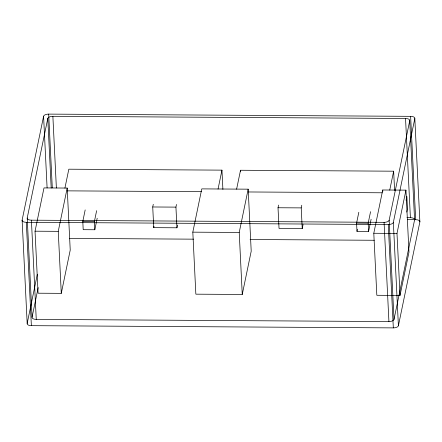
<?xml version="1.0" encoding="UTF-8"?>
<svg xmlns="http://www.w3.org/2000/svg" width="442" height="442" viewBox="0 0 442 442"><rect width="100%" height="100%" fill="white"/><g stroke="black" fill="none" stroke-linecap="round" stroke-linejoin="round"><path stroke-width="0.66" d="M22.122 220.122L43.592 116.252A4.669 2.155 -2.8 0 1 48.681 114.113L410.629 116.334A4.669 2.155 -2.8 0 1 414.823 118.528L419.878 221.878L398.408 325.748A4.669 2.155 -2.8 0 1 393.319 327.887L31.371 325.666A4.669 2.155 -2.8 0 1 27.177 323.472L22.122 220.122A4.669 2.155 -2.8 0 0 26.316 222.309L388.264 224.53A4.669 2.155 -2.8 0 0 393.352 222.398L414.823 118.528M27.211 217.983L47.786 118.445A4.669 2.155 -2.8 0 1 52.874 116.307L405.541 118.473A4.669 2.155 -2.8 0 1 409.734 120.666L414.59 219.884L394.01 319.422A4.669 2.155 -2.8 0 1 388.921 321.561L36.255 319.395A4.669 2.155 -2.8 0 1 32.062 317.201L27.211 217.983A4.669 2.155 -2.8 0 0 31.404 220.177L384.07 222.343A4.669 2.155 -2.8 0 0 389.159 220.204L409.734 120.666M35.045 231.194L43.996 187.916L67.195 188.06L70.228 250.067L61.283 293.35L38.078 293.206L35.045 231.194L58.25 231.337L67.195 188.06M27.177 323.472L37.355 274.233M32.062 317.201L38.178 287.609M64.913 188.132L68.825 169.198L221.956 170.137L222.901 189.43M97.179 218.26L94.803 229.757L83.201 229.685L82.798 221.414L85.173 209.922M94.803 229.757L94.4 221.486L96.632 210.668M177.491 225.127L176.944 227.79L153.739 227.652L152.728 206.978L153.28 204.315M153.739 227.652L154.015 226.321M176.944 227.79L175.933 207.121L176.48 204.458M192.817 232.16L201.767 188.883L248.172 189.17L251.205 251.178L242.255 294.46L195.85 294.173L192.817 232.16L239.221 232.448L248.172 189.17M218.044 189.071L221.956 170.137M236.603 189.187L240.52 170.253L393.651 171.192L394.596 190.485M303.057 224.564L302.234 228.564L279.029 228.42L278.018 207.751L278.57 205.082M302.234 228.564L301.223 207.889L301.77 205.226M371.103 219.265L368.584 231.437L356.981 231.365L356.578 223.094L358.816 212.276M356.981 231.365L357.401 229.337M368.584 231.437L368.18 223.166L370.556 211.674M373.794 233.271L382.739 189.994L405.944 190.137L408.977 252.15L400.027 295.427L376.827 295.284L373.794 233.271L396.993 233.415L405.944 190.137M389.739 190.126L393.651 171.192M406.06 200.314L406.867 196.419L407.474 208.823L406.8 212.072M67.112 190.856L201.618 191.679M248.459 191.966L382.28 192.789M152.728 206.978L175.933 207.121M278.018 207.751L301.223 207.889M406.944 217.668L410.397 217.691A4.669 2.155 -2.8 0 1 414.59 219.884M407.413 219.635L415.684 219.691A4.669 2.155 -2.8 0 1 419.878 221.878M82.798 221.414L94.4 221.486M356.578 223.094L368.18 223.166M69.438 238.398L193.596 239.161M250.095 239.509L374.258 240.266M410.629 116.334L415.684 219.691M405.541 118.473L410.397 217.691M396.993 233.415L400.027 295.427M393.352 222.398L398.408 325.748M389.159 220.204L394.01 319.422M388.264 224.53L393.319 327.887M382.739 189.994L382.811 191.369M384.07 222.343L388.921 321.561M240.52 170.253L240.586 171.629M239.221 232.448L242.255 294.46M52.874 116.307L56.377 187.966M58.25 231.337L61.283 293.35M48.681 114.113L52.289 187.839M47.786 118.445L51.189 188.032M43.592 116.252L47.101 187.911M31.404 220.177L36.255 319.395M26.316 222.309L31.371 325.666"/></g></svg>
